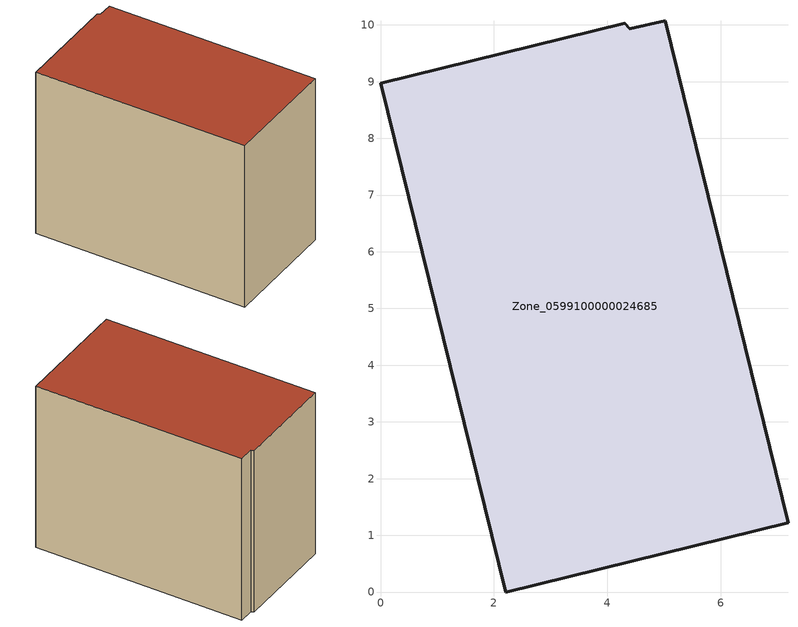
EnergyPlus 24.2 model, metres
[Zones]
Zone_0599100000024685
 floor ground (C_G): 4.39,9.93 5.02,10.07 7.18,1.22 2.2,0 0,8.97 4.31,10.03 z0
 wall outside (C_F): 2.2,0 7.18,1.22 5.02,10.07 4.39,9.93 4.31,10.03 0,8.97 2.2,0 z0:7.49
 roof outside (C_R): 5.02,10.07 4.39,9.93 4.31,10.03 0,8.97 2.2,0 7.18,1.22 z7.49
[BUILDING]
Pand.0599100000024685: North Axis=0; Terrain=City; Loads Convergence Tolerance Value=0.04; Temperature Convergence Tolerance Value=0.4; Solar Distribution=FullExterior; Maximum Number of Warmup Days=25; Minimum Number of Warmup Days=1
[Site:Location]
Rotterdam.The.Hague.AP_ZH_NLD Design_Conditions: Latitude=51.96; Longitude=4.45; Time Zone=1; Elevation=-4.5
[SITE:GROUNDTEMPERATURE:BUILDINGSURFACE]
18, 18, 18, 18, 18, 18, 18, 18, 18, 18, 18, 18
[MATERIAL] Thermal Absorptance=0.9; Solar Absorptance=0.7; Visible Absorptance=0.7
Name | Roughness | Thickness | Conductivity | Density | Specific Heat
G.TC.1946 | MediumSmooth | 0.15 | 1 | 540 | 1210
F.TC.1946 | Rough | 0.3 | 0.857143 | 1920 | 840
R.TC.1946 | MediumRough | 0.2 | 0.909091 | 1500 | 1000
[CONSTRUCTION]
C_G: G.TC.1946
C_F: F.TC.1946
C_R: R.TC.1946
[ZONE]
Zone_0599100000024685: Type=1; Multiplier=1; Ceiling Height=Autocalculate; Volume=Autocalculate; Floor Area=autocalculate; Part of Total Floor Area=Yes
[ZONEINFILTRATION:DESIGNFLOWRATE]
Infil_Zone_0599100000024685: Zone or ZoneList or Space or SpaceList=Zone_0599100000024685; Schedule=AlwaysOn; Design Flow Rate Calculation Method=Flow/Area; Flow Rate per Floor Area=0.003; Constant Term Coefficient=1; Temperature Term Coefficient=0; Velocity Term Coefficient=0; Velocity Squared Term Coefficient=0
[HVACTEMPLATE:ZONE:IDEALLOADSAIRSYSTEM]
Zone_0599100000024685: Maximum Heating Supply Air Temperature=50; Minimum Cooling Supply Air Temperature=13; Maximum Heating Supply Air Humidity Ratio=0.0156; Minimum Cooling Supply Air Humidity Ratio=0.0077; Heating Limit=NoLimit; Cooling Limit=NoLimit; Dehumidification Control Type=ConstantSensibleHeatRatio; Cooling Sensible Heat Ratio=0.7; Dehumidification Setpoint=60; Humidification Control Type=None; Humidification Setpoint=30; Outdoor Air Method=None; Outdoor Air Flow Rate per Person=0.00944; Outdoor Air Flow Rate per Zone Floor Area=0; Outdoor Air Flow Rate per Zone=0; Demand Controlled Ventilation Type=None; Outdoor Air Economizer Type=NoEconomizer; Heat Recovery Type=None; Sensible Heat Recovery Effectiveness=0.7; Latent Heat Recovery Effectiveness=0.65
[ZONECONTROL:THERMOSTAT]
ThermostatControl_Zone_0599100000024685: Zone or ZoneList=Zone_0599100000024685; Control Type Schedule=DualSetpointControlType; Control 1=Thermostat_Zone_0599100000024685; Temperature Difference Between Cutout And Setpoint=0
[THERMOSTATSETPOINT:DUALSETPOINT]
Thermostat_Zone_0599100000024685: Heating Setpoint Temperature Schedule=HeatingSetpoint_Zone_0599100000024685; Cooling Setpoint Temperature Schedule=CoolingSetpoint_Zone_0599100000024685
[SCHEDULE:COMPACT]
HeatingSetpoint_Zone_0599100000024685: Through: 12/31, For: AllDays, Until: 24:00, 21
CoolingSetpoint_Zone_0599100000024685: Through: 12/31, For: AllDays, Until: 24:00, 24
DualSetpointControlType: Through: 12/31, For: AllDays, Until: 24:00, 4
AlwaysOn: Through: 12/31, For: AllDays, Until: 24:00, 1
